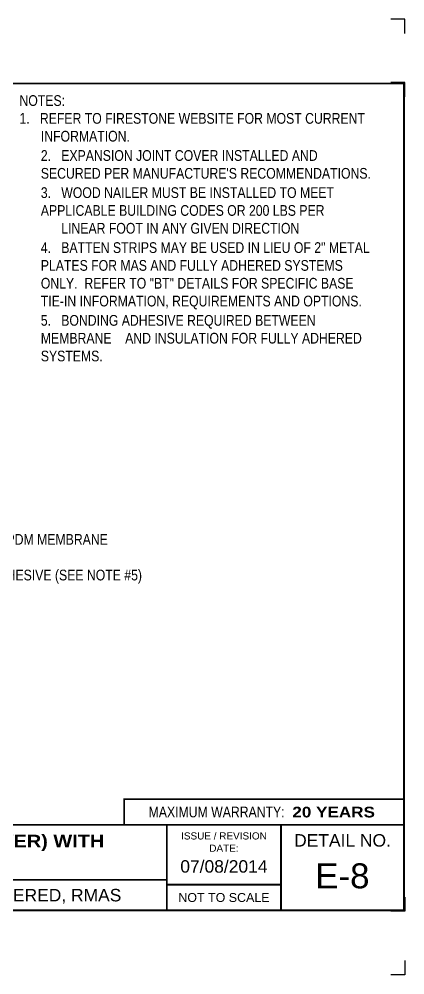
# Model space of a CAD drawing. Header units: inches. Extents: x 299.4 to 319.5, y -1.8 to 14.9.
# Drawn here: x 312.71 to 319.48, y -1.82 to 14.94 of the extents above; entities that cross this region are included whole.
import ezdxf
from ezdxf.enums import TextEntityAlignment as Align

# ---------------------------------------------------------------- set-up
doc = ezdxf.new("R2010")
doc.units = ezdxf.units.IN
doc.header["$MEASUREMENT"] = 0
doc.layers.get('0').update_dxf_attribs({"linetype": 'CONTINUOUS'})
doc.layers.get('DEFPOINTS').update_dxf_attribs({"linetype": 'CONTINUOUS'})
for name, color, linetype in [('FSBP-ANNO-NOTE', 7, 'CONTINUOUS'), ('FSBP-TTLB', 7, 'CONTINUOUS'), ('FSBP-TTLB-BORDER', 7, 'CONTINUOUS'), ('FSBP-TTLB-TEXT', 7, 'CONTINUOUS')]:
    doc.layers.add(name, color=color, linetype=linetype)
doc.styles.add('FSBP_ARIAL', font='arial.ttf')
doc.styles.add('FSBP_ARIAL_BOLD', font='')
doc.styles.add('FSBP_ARIAL_NAR', font='ARIALN.TTF')
doc.styles.get('FSBP_ARIAL_BOLD').set_extended_font_data('Arial Black')

# ---------------------------------------------------------------- blocks, each defined once
blk = doc.blocks.new('TTLB-EPDM_2')
at = {"layer": 'DEFPOINTS', "linetype": 'Continuous', "ltscale": 1.75}
for points in [[(20.016, 13.881), (20.016, 14.131), (19.766, 14.131)], [(20.016, -2.381), (20.016, -2.631), (19.766, -2.631)]]:
    blk.add_lwpolyline(points, dxfattribs=at)
at = {"layer": 'DEFPOINTS', "color": 1}
for points in [[(20.016, 12.766), (20.016, 13.016), (19.766, 13.016)], [(20.016, -1.266), (20.016, -1.516), (19.766, -1.516)]]:
    blk.add_lwpolyline(points, dxfattribs=at)
at = {"layer": 'FSBP-TTLB', "const_width": 0.0312}
blk.add_lwpolyline([(15.09, 0), (20, 0), (20, 0.451), (15.09, 0.451)], close=True, dxfattribs=at)
for points in [[(0, 0), (0, -1.5), (20, -1.5), (20, 0), (0, 0)], [(15.84, 0), (15.84, -0.964)], [(17.841, 0), (17.841, -1.5)], [(20, 0), (20, -1.5)], [(4.825, -0.964), (15.84, -0.964)], [(15.84, -0.964), (15.84, -1.5)], [(15.84, -1.049), (17.841, -1.049)]]:
    blk.add_lwpolyline(points, dxfattribs=at)
at = {"layer": 'FSBP-TTLB-BORDER', "const_width": 0.0312}
blk.add_lwpolyline([(20, 0), (20, 13), (0, 13), (0, 0)], dxfattribs=at)
at = {"layer": 'FSBP-TTLB-TEXT', "style": 'FSBP_ARIAL_NAR'}
blk.add_text('MAXIMUM WARRANTY:', height=0.1875, dxfattribs=at).set_placement((17.905, 0.226), align=Align.MIDDLE_RIGHT)
at = {"layer": 'FSBP-TTLB-TEXT', "style": 'FSBP_ARIAL'}
for s, height, p in [('ISSUE / REVISION', 0.125, (16.841, -0.194)), ('DETAIL NO.', 0.2188, (18.921, -0.272)), ('DATE:', 0.125, (16.841, -0.41)), ('NOT TO SCALE', 0.15625, (16.841, -1.274))]:
    blk.add_text(s, height=height, dxfattribs=at).set_placement(p, align=Align.MIDDLE_CENTER)
at = {"layer": 'FSBP-TTLB-TEXT'}
for tag, height, style, p in [('MAXIMUM_WARRANTY', 0.188, 'FSBP_ARIAL_BOLD', (18.04, 0.224)), ('ACCPT_SYSTEMS', 0.219, 'FSBP_ARIAL', (12.494, -1.232))]:
    blk.add_attdef(tag, text='', height=height, dxfattribs=dict(at, style=style)).set_placement(p, align=Align.MIDDLE_LEFT)
for tag, height, style, p in [('DETAIL_DESCP_LINE_1', 0.219, 'FSBP_ARIAL_BOLD', (10.331, -0.283)), ('DETAIL_DESCP_LINE_2', 0.219, 'FSBP_ARIAL_BOLD', (10.331, -0.681)), ('ISSUE_REV_DATE', 0.219, 'FSBP_ARIAL', (16.841, -0.728)), ('DETAIL_NUMBER', 0.438, 'FSBP_ARIAL', (18.919, -0.893))]:
    blk.add_attdef(tag, text='', height=height, dxfattribs=dict(at, style=style)).set_placement(p, align=Align.MIDDLE_CENTER)

msp = doc.modelspace()

# ---------------------------------------------------------------- block references
at = {"ltscale": 1.75}
ref = msp.add_blockref('TTLB-EPDM_2', (299.463, 0.808), dxfattribs=at)
ref.add_attrib('DETAIL_DESCP_LINE_1', 'EXPANSION JOINT (MANUFACTURED COVER) WITH', dxfattribs={"layer": 'FSBP-TTLB-TEXT', "height": 0.21875, "style": 'FSBP_ARIAL_BOLD'}).set_placement((309.794, 0.525), align=Align.MIDDLE_CENTER)
ref.add_attrib('ACCPT_SYSTEMS', 'ADHERED, RMAS', dxfattribs={"layer": 'FSBP-TTLB-TEXT', "height": 0.21875, "style": 'FSBP_ARIAL'}).set_placement((311.957, -0.425), align=Align.MIDDLE_LEFT)
ref.add_attrib('ISSUE_REV_DATE', '07/08/2014', dxfattribs={"layer": 'FSBP-TTLB-TEXT', "height": 0.2188, "style": 'FSBP_ARIAL'}).set_placement((316.303, 0.079), align=Align.MIDDLE_CENTER)
ref.add_attrib('DETAIL_NUMBER', 'E-8', dxfattribs={"layer": 'FSBP-TTLB-TEXT', "height": 0.4375, "style": 'FSBP_ARIAL'}).set_placement((318.382, -0.086), align=Align.MIDDLE_CENTER)
ref.add_attrib('MAXIMUM_WARRANTY', '20 YEARS', dxfattribs={"layer": 'FSBP-TTLB-TEXT', "height": 0.1875, "style": 'FSBP_ARIAL_BOLD'}).set_placement((317.503, 1.032), align=Align.MIDDLE_LEFT)

# ---------------------------------------------------------------- texts
at = {"layer": 'FSBP-ANNO-NOTE', "style": 'FSBP_ARIAL_NAR'}
for s, p in [('RUBBERGARD EPDM MEMBRANE', (310.771, 5.814)), ('BONDING ADHESIVE (SEE NOTE #5)', (311.131, 5.189))]:
    msp.add_text(s, height=0.1875, dxfattribs=at).set_placement(p, align=Align.MIDDLE_LEFT)
at = {"layer": 'FSBP-ANNO-NOTE', "insert": (312.716, 13.604), "char_height": 0.1875, "attachment_point": 1, "style": 'FSBP_ARIAL_NAR'}
msp.add_mtext_dynamic_manual_height_columns('\\A1;NOTES:\\P\\pi-0.375,l0.375;1.   REFER TO FIRESTONE WEBSITE FOR MOST CURRENT INFORMATION.\\P\\pi0;{\\H0.083333x;\\P\\pi-0.375;}2.   EXPANSION JOINT COVER INSTALLED AND SECURED PER MANUFACTURE\'S RECOMMENDATIONS.{\\H0.083333x;\\P\\P}3.   WOOD NAILER MUST BE INSTALLED TO MEET APPLICABLE BUILDING CODES OR 200 LBS PER \\P\\pt0.375;      LINEAR FOOT IN ANY GIVEN DIRECTION\\P\\pi0,tz;{\\H0.083333x;\\P\\pi-0.375;}4.   BATTEN STRIPS MAY BE USED IN LIEU OF 2" METAL PLATES FOR MAS AND FULLY ADHERED SYSTEMS ONLY.  REFER TO "BT" DETAILS FOR SPECIFIC BASE TIE-IN INFORMATION, REQUIREMENTS AND OPTIONS.{\\H0.083333x;\\P\\P\\pt0.375;}5.   BONDING ADHESIVE REQUIRED BETWEEN MEMBRANE    AND INSULATION FOR FULLY ADHERED SYSTEMS.', width=6.25719, gutter_width=5, heights=[4.75], dxfattribs=at)

doc.saveas('drawing.dxf')
